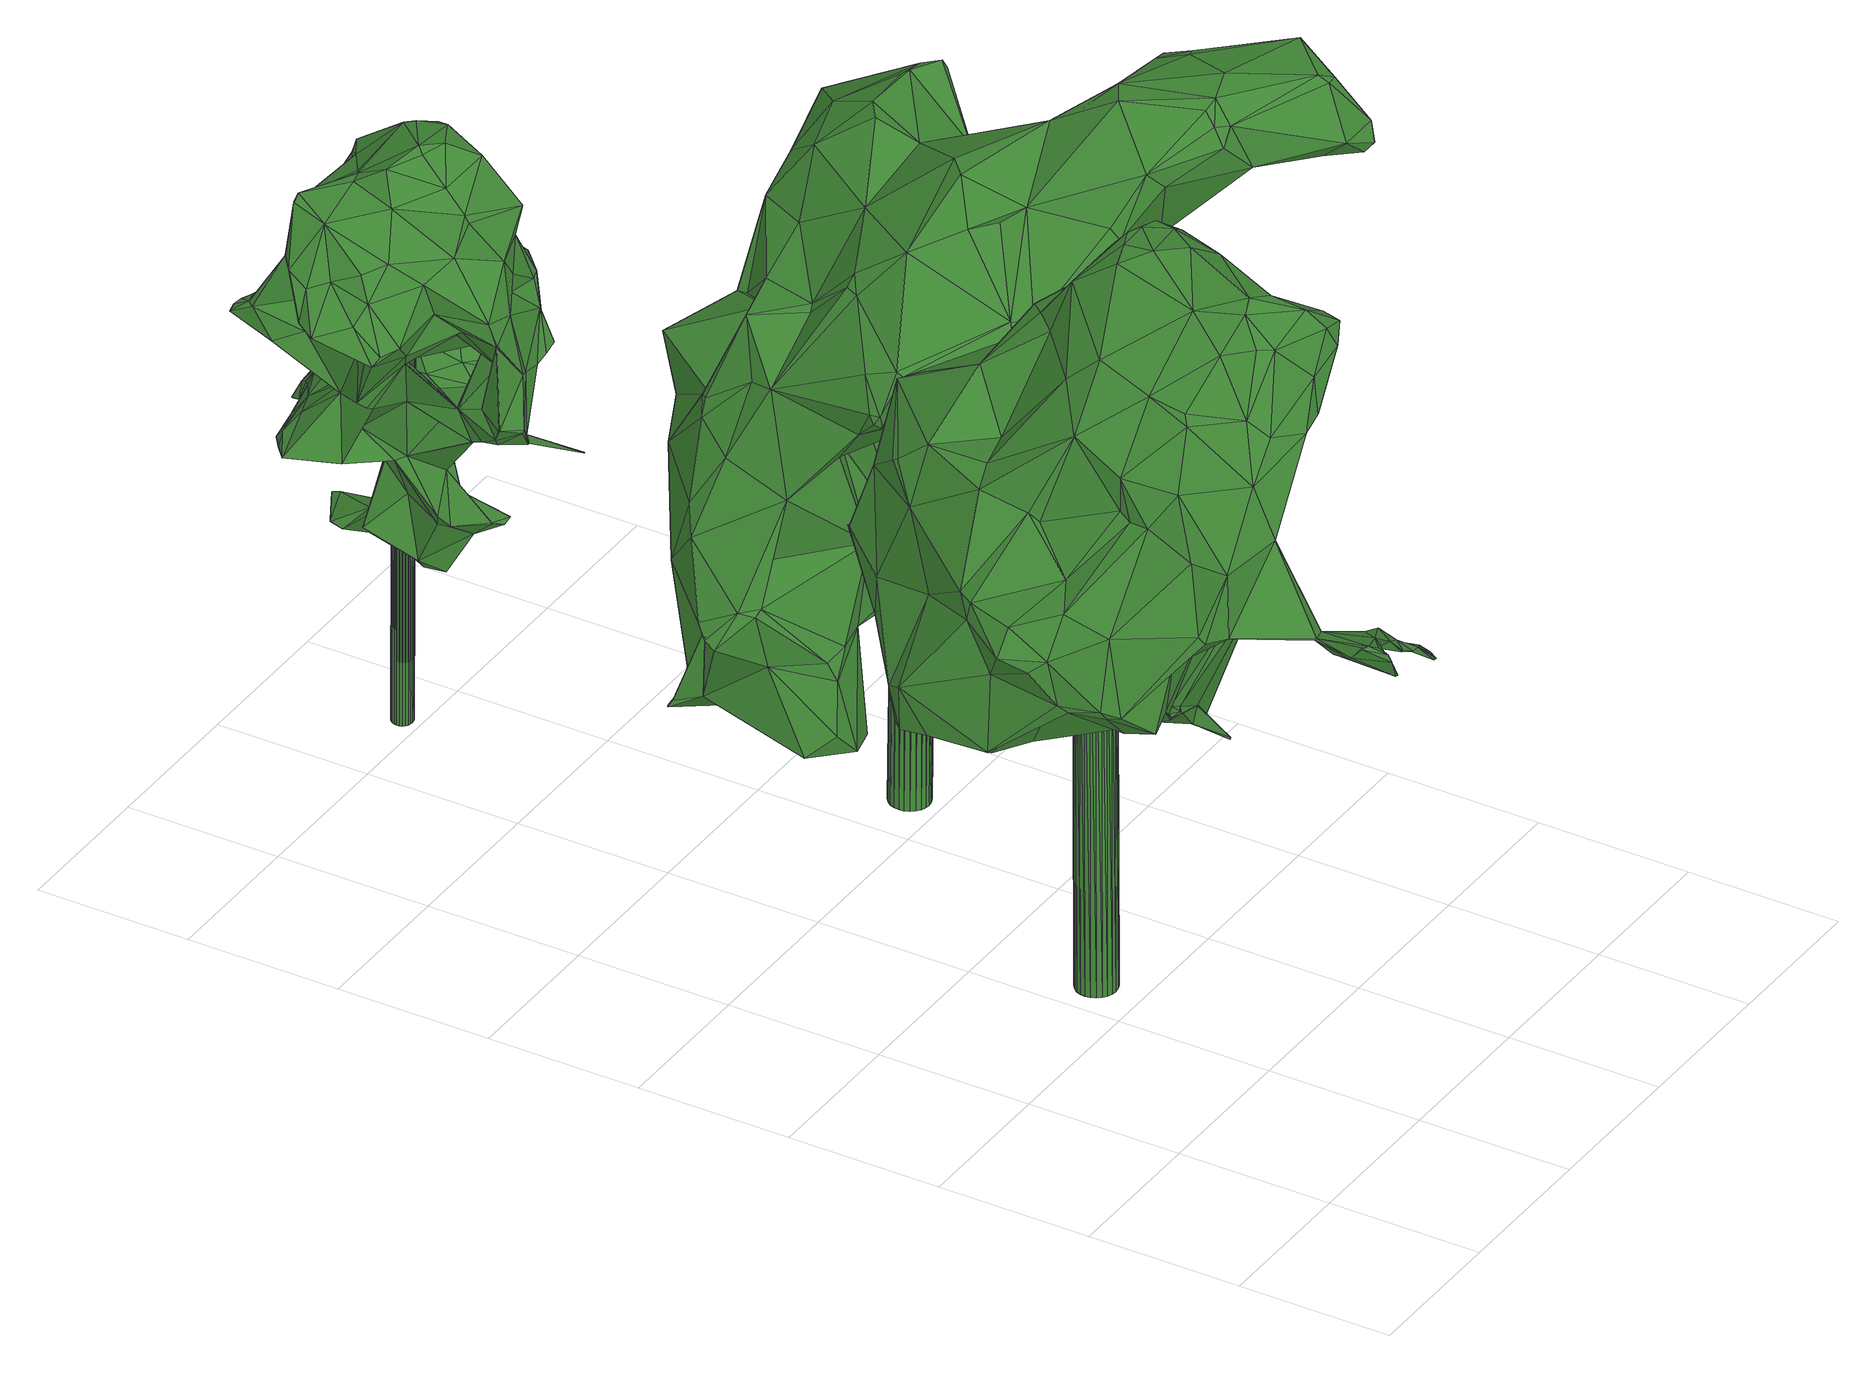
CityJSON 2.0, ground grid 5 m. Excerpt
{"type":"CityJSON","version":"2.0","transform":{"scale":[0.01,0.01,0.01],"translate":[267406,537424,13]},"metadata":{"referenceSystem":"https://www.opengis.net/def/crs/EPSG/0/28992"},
"CityObjects":{
"tree1":{"type":"SolitaryVegetationObject","attributes":{"gtid":560,"crown_width_m":15.05,"crown_median_z":27.67,"crown_r50_m":0.603,"crown_porosity":0.874,"trunk_H_m":14.59,"trunk_DBH_m":1.29,"trunk_radius_m":0.644,"trunk_base_height_m":13.08,"original_gtid":"643"},"geometry":[{"type":"Solid","lod":"3","boundaries":[[[[0,1,2]],[[3,4,5]],[[6,7,8]],[[9,6,8]],[[10,11,12]],[[13,14,15]],[[16,10,17]],[[18,19,20]],[[21,22,23]],[[24,12,11]],[[25,26,27]],[[25,27,28]],[[9,8,29]],[[30,31,32]],[[33,34,35]],[[36,37,22]],[[38,39,40]],[[41,42,43]],[[44,45,46]],[[44,46,47]],[[48,24,11]],[[43,49,50]],[[51,52,53]],[[54,55,56]],[[55,54,57]],[[58,59,60]],[[61,62,63]],[[64,65,66]],[[67,36,21]],[[27,68,69]],[[27,26,68]],[[49,43,42]],[[70,42,41]],[[71,72,73]],[[74,23,75]],[[76,77,31]],[[51,78,52]],[[17,10,12]],[[70,28,42]],[[28,49,42]],[[72,71,40]],[[79,38,80]],[[8,7,81]],[[82,83,84]],[[25,85,86]],[[13,87,88]],[[25,28,89]],[[90,91,92]],[[73,91,90]],[[8,93,29]],[[94,95,96]],[[97,98,99]],[[66,34,100]],[[101,102,84]],[[44,103,92]],[[104,57,105]],[[106,107,108]],[[109,110,111]],[[112,113,114]],[[115,116,117]],[[118,116,115]],[[53,119,51]],[[72,39,120]],[[121,71,56]],[[121,56,122]],[[123,124,125]],[[125,124,126]],[[23,127,21]],[[128,129,130]],[[101,131,18]],[[84,102,82]],[[102,132,82]],[[133,60,59]],[[134,135,136]],[[137,138,132]],[[139,140,141]],[[107,106,142]],[[143,144,136]],[[97,138,145]],[[146,147,107]],[[72,40,39]],[[148,149,18]],[[150,141,151]],[[116,151,152]],[[4,153,154]],[[155,0,113]],[[156,0,155]],[[157,64,135]],[[157,135,158]],[[108,159,160]],[[18,131,161]],[[162,59,58]],[[163,50,164]],[[165,166,167]],[[50,168,164]],[[75,166,169]],[[148,18,20]],[[69,170,171]],[[15,172,13]],[[148,173,149]],[[174,78,175]],[[176,177,178]],[[176,178,179]],[[180,181,139]],[[80,139,181]],[[18,149,101]],[[28,27,182]],[[183,184,185]],[[186,57,54]],[[181,187,80]],[[80,140,139]],[[141,188,139]],[[79,187,189]],[[190,189,187]],[[188,19,161]],[[191,118,115]],[[108,160,106]],[[4,192,193]],[[22,75,23]],[[94,159,194]],[[41,159,108]],[[12,195,17]],[[36,22,21]],[[196,125,197]],[[198,96,15]],[[126,96,198]],[[124,96,126]],[[95,199,15]],[[15,199,172]],[[15,96,95]],[[200,201,202]],[[203,153,109]],[[175,167,23]],[[103,83,92]],[[145,204,97]],[[172,199,94]],[[143,205,206]],[[94,199,95]],[[51,119,207]],[[208,172,94]],[[208,94,209]],[[25,210,85]],[[81,93,8]],[[103,211,84]],[[212,6,9]],[[194,213,209]],[[18,161,19]],[[93,81,214]],[[93,214,215]],[[215,214,192]],[[144,129,128]],[[182,168,216]],[[171,168,182]],[[188,20,19]],[[180,217,211]],[[212,7,6]],[[101,217,131]],[[211,217,84]],[[84,217,101]],[[218,112,219]],[[214,7,212]],[[81,7,214]],[[131,217,161]],[[190,181,180]],[[180,161,217]],[[36,67,220]],[[161,180,188]],[[139,188,180]],[[221,24,48]],[[4,215,192]],[[165,78,51]],[[39,79,189]],[[189,46,39]],[[80,187,79]],[[120,39,45]],[[71,38,40]],[[120,45,222]],[[39,38,79]],[[180,211,47]],[[180,47,190]],[[211,44,47]],[[222,72,120]],[[39,46,45]],[[190,187,181]],[[182,216,28]],[[44,222,45]],[[50,49,216]],[[211,103,44]],[[50,223,43]],[[190,46,189]],[[47,46,190]],[[28,216,49]],[[145,138,137]],[[20,224,148]],[[65,64,157]],[[132,138,225]],[[97,225,138]],[[64,133,226]],[[100,133,64]],[[191,223,227]],[[207,169,228]],[[142,106,229]],[[142,229,123]],[[4,29,109]],[[26,25,230]],[[26,230,100]],[[36,231,221]],[[103,84,83]],[[154,232,147]],[[220,233,234]],[[85,147,86]],[[115,213,191]],[[223,50,163]],[[66,65,235]],[[34,66,235]],[[97,99,90]],[[51,228,165]],[[83,82,225]],[[83,225,92]],[[102,236,132]],[[175,78,165]],[[175,165,167]],[[237,36,221]],[[238,239,98]],[[237,221,48]],[[57,196,55]],[[10,22,37]],[[240,241,204]],[[21,127,166]],[[242,174,207]],[[165,228,166]],[[166,228,169]],[[179,243,148]],[[74,174,175]],[[244,99,134]],[[241,240,202]],[[171,183,168]],[[124,245,96]],[[147,146,154]],[[37,11,10]],[[29,93,109]],[[214,193,192]],[[246,109,111]],[[144,143,129]],[[143,130,129]],[[247,105,248]],[[15,14,198]],[[243,204,145]],[[167,127,23]],[[148,243,173]],[[122,197,249]],[[250,249,197]],[[60,205,143]],[[179,224,176]],[[166,127,167]],[[141,150,188]],[[20,188,150]],[[23,74,175]],[[246,203,109]],[[108,85,210]],[[38,71,80]],[[77,251,31]],[[90,99,73]],[[222,73,72]],[[119,53,252]],[[53,52,252]],[[71,121,87]],[[249,87,121]],[[253,219,32]],[[177,254,255]],[[256,157,257]],[[256,258,157]],[[259,185,184]],[[13,88,14]],[[62,61,234]],[[141,140,260]],[[141,260,208]],[[261,260,140]],[[186,99,244]],[[111,110,262]],[[110,146,262]],[[263,156,219]],[[60,86,147]],[[159,41,194]],[[64,66,100]],[[183,164,168]],[[264,77,253]],[[179,178,265]],[[96,160,159]],[[96,159,94]],[[126,250,125]],[[185,255,164]],[[171,184,183]],[[202,0,156]],[[202,201,0]],[[75,169,74]],[[207,119,252]],[[242,207,252]],[[78,242,252]],[[52,78,252]],[[255,185,259]],[[174,169,207]],[[74,169,174]],[[160,96,266]],[[259,178,177]],[[255,259,177]],[[265,178,259]],[[68,26,33]],[[125,250,197]],[[267,268,61]],[[177,269,270]],[[271,270,269]],[[134,158,135]],[[194,43,213]],[[141,208,117]],[[140,80,272]],[[273,256,274]],[[275,268,195]],[[73,99,186]],[[237,48,276]],[[277,239,241]],[[205,278,111]],[[21,166,67]],[[259,184,200]],[[259,200,265]],[[107,142,262]],[[54,56,71]],[[25,86,60]],[[185,164,183]],[[125,142,123]],[[205,142,125]],[[146,107,262]],[[212,193,214]],[[29,193,9]],[[212,9,193]],[[4,193,29]],[[182,27,69]],[[67,75,233]],[[26,34,33]],[[171,182,69]],[[100,34,26]],[[94,194,209]],[[43,194,41]],[[265,275,179]],[[266,229,106]],[[273,33,256]],[[154,146,5]],[[41,108,210]],[[172,260,261]],[[13,172,261]],[[246,111,278]],[[115,117,209]],[[209,117,208]],[[55,196,197]],[[55,197,122]],[[98,239,277]],[[210,89,41]],[[25,89,210]],[[234,61,231]],[[240,231,61]],[[102,101,236]],[[68,273,170]],[[69,68,170]],[[68,33,273]],[[258,65,157]],[[279,136,135]],[[243,145,173]],[[155,112,218]],[[262,142,111]],[[111,142,205]],[[270,116,118]],[[253,76,280]],[[253,280,263]],[[223,191,213]],[[223,213,43]],[[206,205,125]],[[241,239,238]],[[266,245,229]],[[124,229,245]],[[61,63,267]],[[177,176,269]],[[63,16,267]],[[231,240,281]],[[231,281,243]],[[204,243,240]],[[61,268,240]],[[132,236,137]],[[98,277,158]],[[67,166,75]],[[158,277,157]],[[116,152,117]],[[152,141,117]],[[208,260,172]],[[216,168,50]],[[123,229,124]],[[16,17,267]],[[282,274,1]],[[224,150,269]],[[224,269,176]],[[196,206,125]],[[207,228,51]],[[266,96,245]],[[33,35,283]],[[240,268,202]],[[126,88,250]],[[249,250,88]],[[87,284,71]],[[249,121,122]],[[104,247,57]],[[71,284,80]],[[272,80,284]],[[272,284,13]],[[13,284,87]],[[244,105,186]],[[177,270,254]],[[118,191,254]],[[118,254,270]],[[152,151,141]],[[186,105,57]],[[36,276,37]],[[237,276,36]],[[247,285,130]],[[92,225,90]],[[263,280,76]],[[270,271,116]],[[70,89,28]],[[234,22,62]],[[234,75,22]],[[110,3,5]],[[234,231,220]],[[107,147,286]],[[107,286,108]],[[231,36,220]],[[173,145,137]],[[41,89,70]],[[16,62,10]],[[22,10,62]],[[104,105,247]],[[132,225,82]],[[90,225,97]],[[234,233,75]],[[201,184,171]],[[265,200,275]],[[202,275,200]],[[253,77,76]],[[62,16,63]],[[24,287,12]],[[221,287,24]],[[288,12,287]],[[271,269,150]],[[263,219,253]],[[288,287,221]],[[17,195,267]],[[243,288,231]],[[221,231,288]],[[263,202,156]],[[202,114,241]],[[202,112,114]],[[209,213,115]],[[44,91,222]],[[92,91,44]],[[220,67,233]],[[87,249,88]],[[275,288,243]],[[275,243,179]],[[153,232,154]],[[93,3,110]],[[109,93,110]],[[215,3,93]],[[202,263,112]],[[241,114,257]],[[254,227,163]],[[254,191,227]],[[223,163,227]],[[73,222,91]],[[134,99,98]],[[134,98,158]],[[130,285,128]],[[160,266,106]],[[261,272,13]],[[140,272,261]],[[184,201,200]],[[274,170,273]],[[112,155,113]],[[195,12,288]],[[195,288,275]],[[57,247,130]],[[57,130,289]],[[128,285,248]],[[155,218,156]],[[218,219,156]],[[170,282,171]],[[274,282,170]],[[0,2,113]],[[151,271,150]],[[201,171,282]],[[289,130,143]],[[206,289,143]],[[254,163,255]],[[163,164,255]],[[116,271,151]],[[202,268,275]],[[112,263,290]],[[76,290,263]],[[112,290,76]],[[154,5,4]],[[3,215,4]],[[282,1,201]],[[201,1,0]],[[55,122,56]],[[20,150,224]],[[264,253,32]],[[109,153,4]],[[2,1,274]],[[251,264,291]],[[77,264,251]],[[110,5,146]],[[186,54,73]],[[54,71,73]],[[198,14,126]],[[88,126,14]],[[204,241,238]],[[235,283,35]],[[235,35,34]],[[267,195,268]],[[32,219,30]],[[76,30,112]],[[219,112,30]],[[179,148,224]],[[101,149,236]],[[173,236,149]],[[137,236,173]],[[256,257,292]],[[256,292,274]],[[85,286,147]],[[108,286,85]],[[226,162,64]],[[135,64,162]],[[58,135,162]],[[279,135,58]],[[133,59,226]],[[58,60,143]],[[279,58,143]],[[279,143,136]],[[30,76,31]],[[226,59,162]],[[11,276,48]],[[37,276,11]],[[203,232,153]],[[147,232,60]],[[57,293,196]],[[206,196,293]],[[60,232,278]],[[60,278,205]],[[246,278,203]],[[232,203,278]],[[206,293,289]],[[57,289,293]],[[2,292,113]],[[2,274,292]],[[113,292,114]],[[114,292,257]],[[133,100,230]],[[60,230,25]],[[133,230,60]],[[243,281,240]],[[242,78,174]],[[247,248,285]],[[251,291,294]],[[32,31,294]],[[251,294,31]],[[264,32,294]],[[264,294,291]],[[105,295,248]],[[136,295,134]],[[244,134,295]],[[136,144,295]],[[244,295,105]],[[144,128,295]],[[128,248,295]],[[256,296,258]],[[258,296,65]],[[235,65,296]],[[97,204,238]],[[238,98,97]],[[241,257,277]],[[157,277,257]],[[296,297,235]],[[256,297,296]],[[283,235,297]],[[33,297,256]],[[283,297,33]],[[298,299,300]],[[298,300,301]],[[301,300,302]],[[301,302,303]],[[300,299,304]],[[300,304,302]],[[302,304,305]],[[302,305,303]],[[304,299,306]],[[304,306,305]],[[305,306,307]],[[305,307,303]],[[306,299,308]],[[306,308,307]],[[307,308,309]],[[307,309,303]],[[308,299,310]],[[308,310,309]],[[309,310,311]],[[309,311,303]],[[310,299,312]],[[310,312,311]],[[311,312,313]],[[311,313,303]],[[312,299,314]],[[312,314,313]],[[313,314,315]],[[313,315,303]],[[314,299,316]],[[314,316,315]],[[315,316,317]],[[315,317,303]],[[316,299,318]],[[316,318,317]],[[317,318,319]],[[317,319,303]],[[318,299,320]],[[318,320,319]],[[319,320,321]],[[319,321,303]],[[320,299,322]],[[320,322,321]],[[321,322,323]],[[321,323,303]],[[322,299,324]],[[322,324,323]],[[323,324,325]],[[323,325,303]],[[324,299,326]],[[324,326,325]],[[325,326,327]],[[325,327,303]],[[326,299,328]],[[326,328,327]],[[327,328,329]],[[327,329,303]],[[328,299,330]],[[328,330,329]],[[329,330,331]],[[329,331,303]],[[330,299,332]],[[330,332,331]],[[331,332,333]],[[331,333,303]],[[332,299,334]],[[332,334,333]],[[333,334,335]],[[333,335,303]],[[334,299,336]],[[334,336,335]],[[335,336,337]],[[335,337,303]],[[336,299,338]],[[336,338,337]],[[337,338,339]],[[337,339,303]],[[338,299,340]],[[338,340,339]],[[339,340,341]],[[339,341,303]],[[340,299,342]],[[340,342,341]],[[341,342,343]],[[341,343,303]],[[342,299,344]],[[342,344,343]],[[343,344,345]],[[343,345,303]],[[344,299,346]],[[344,346,345]],[[345,346,347]],[[345,347,303]],[[346,299,298]],[[346,298,347]],[[347,298,301]],[[347,301,303]]]]}]},
"tree2":{"type":"SolitaryVegetationObject","attributes":{"gtid":559,"crown_width_m":14.55,"crown_median_z":28.26,"crown_r50_m":0.611,"crown_porosity":0.853,"trunk_H_m":15.13,"trunk_DBH_m":1.27,"trunk_radius_m":0.637,"trunk_base_height_m":13.13,"original_gtid":"642"},"geometry":[{"type":"Solid","lod":"3","boundaries":[[[[348,349,350]],[[351,352,353]],[[354,355,356]],[[357,358,359]],[[360,361,362]],[[363,364,365]],[[366,367,368]],[[369,370,371]],[[372,365,373]],[[374,375,376]],[[377,378,379]],[[380,381,382]],[[383,384,385]],[[386,387,388]],[[389,390,391]],[[366,392,367]],[[366,368,392]],[[393,394,395]],[[396,397,398]],[[358,399,353]],[[400,401,402]],[[380,403,404]],[[405,406,407]],[[408,362,409]],[[396,356,410]],[[354,356,396]],[[411,412,413]],[[414,412,411]],[[415,416,391]],[[417,403,351]],[[418,364,350]],[[386,419,369]],[[372,369,420]],[[350,364,421]],[[422,423,424]],[[421,425,426]],[[386,388,419]],[[427,428,429]],[[430,431,432]],[[433,434,435]],[[406,405,361]],[[393,436,398]],[[363,372,437]],[[438,439,378]],[[376,375,440]],[[432,441,430]],[[350,349,442]],[[380,382,403]],[[443,444,390]],[[365,372,363]],[[445,442,446]],[[352,358,353]],[[359,358,352]],[[377,386,371]],[[447,397,448]],[[449,439,450]],[[402,379,451]],[[373,452,372]],[[391,390,415]],[[453,357,454]],[[453,454,374]],[[455,456,457]],[[458,459,460]],[[459,395,460]],[[461,440,430]],[[462,415,463]],[[379,464,451]],[[379,378,464]],[[399,378,465]],[[369,371,386]],[[425,363,437]],[[402,386,377]],[[379,402,377]],[[433,466,434]],[[420,437,372]],[[451,400,402]],[[467,468,469]],[[436,470,354]],[[471,472,473]],[[350,442,418]],[[398,436,396]],[[470,436,393]],[[470,393,395]],[[474,421,426]],[[475,384,476]],[[434,477,435]],[[363,421,364]],[[425,421,363]],[[470,478,354]],[[355,354,478]],[[395,459,479]],[[396,436,354]],[[415,448,480]],[[448,397,480]],[[415,480,416]],[[434,466,477]],[[355,477,466]],[[470,481,478]],[[355,478,477]],[[348,472,349]],[[482,475,483]],[[421,348,350]],[[348,456,472]],[[473,472,456]],[[484,485,486]],[[383,485,484]],[[385,487,488]],[[422,401,400]],[[389,391,433]],[[470,395,479]],[[489,405,490]],[[466,410,356]],[[466,356,355]],[[490,408,491]],[[471,492,472]],[[493,472,492]],[[494,413,495]],[[496,413,494]],[[477,389,435]],[[390,389,477]],[[410,497,416]],[[498,359,352]],[[396,480,397]],[[499,487,500]],[[443,478,481]],[[440,501,502]],[[381,503,504]],[[505,469,506]],[[437,426,425]],[[430,375,431]],[[431,454,432]],[[383,360,507]],[[361,409,362]],[[494,508,496]],[[509,508,494]],[[447,398,397]],[[375,374,454]],[[375,454,431]],[[480,410,416]],[[362,408,509]],[[490,491,489]],[[409,489,491]],[[408,409,491]],[[466,497,410]],[[466,433,497]],[[510,432,428]],[[510,428,381]],[[488,502,501]],[[443,481,459]],[[406,511,407]],[[432,510,441]],[[423,400,512]],[[423,422,400]],[[470,479,481]],[[481,479,459]],[[504,503,513]],[[452,514,370]],[[464,515,451]],[[456,426,516]],[[512,451,515]],[[507,517,518]],[[507,519,476]],[[495,520,521]],[[517,494,522]],[[389,433,435]],[[393,398,447]],[[448,523,447]],[[473,524,471]],[[404,525,526]],[[525,404,403]],[[433,391,497]],[[527,528,529]],[[503,380,526]],[[410,480,396]],[[361,360,406]],[[459,458,528]],[[419,388,394]],[[530,531,532]],[[507,384,383]],[[525,531,530]],[[393,457,394]],[[365,364,445]],[[365,445,373]],[[399,358,533]],[[424,534,422]],[[406,360,484]],[[400,451,512]],[[490,508,408]],[[453,358,357]],[[380,503,381]],[[507,476,384]],[[421,535,348]],[[386,402,401]],[[456,455,462]],[[536,462,455]],[[392,537,538]],[[417,537,392]],[[351,539,417]],[[351,353,539]],[[361,405,409]],[[489,409,405]],[[509,408,508]],[[526,380,404]],[[515,464,540]],[[417,539,541]],[[504,461,510]],[[504,510,381]],[[501,521,542]],[[456,543,473]],[[462,543,456]],[[544,507,518]],[[544,518,468]],[[525,403,417]],[[532,505,545]],[[532,545,546]],[[546,522,495]],[[461,504,513]],[[443,390,478]],[[440,521,501]],[[547,367,446]],[[360,362,548]],[[418,445,364]],[[445,418,442]],[[478,390,477]],[[413,520,495]],[[549,514,373]],[[550,514,549]],[[551,552,423]],[[488,501,542]],[[429,428,553]],[[432,553,428]],[[496,490,405]],[[369,419,516]],[[369,516,420]],[[554,399,502]],[[502,499,554]],[[555,348,535]],[[490,496,508]],[[456,348,555]],[[439,449,378]],[[407,511,405]],[[385,556,487]],[[555,474,456]],[[456,474,426]],[[500,487,551]],[[507,548,517]],[[507,360,548]],[[377,557,378]],[[438,378,557]],[[488,485,385]],[[542,485,488]],[[509,517,362]],[[558,552,483]],[[482,483,552]],[[420,516,437]],[[426,437,516]],[[372,452,369]],[[377,371,557]],[[399,465,353]],[[539,353,465]],[[517,548,362]],[[538,367,392]],[[511,406,411]],[[390,444,527]],[[528,527,444]],[[427,382,428]],[[539,465,541]],[[559,502,399]],[[536,415,462]],[[391,416,497]],[[415,523,448]],[[536,523,415]],[[445,446,560]],[[469,547,467]],[[442,349,472]],[[558,483,424]],[[475,471,524]],[[394,388,460]],[[394,460,395]],[[417,531,525]],[[445,560,373]],[[560,549,373]],[[417,541,561]],[[417,561,537]],[[505,531,562]],[[385,485,383]],[[560,446,367]],[[560,367,538]],[[563,564,565]],[[483,475,564]],[[483,564,563]],[[386,401,387]],[[455,447,523]],[[461,513,440]],[[475,492,471]],[[546,525,530]],[[453,533,358]],[[566,544,567]],[[519,566,567]],[[536,455,523]],[[394,516,419]],[[424,529,528]],[[519,507,544]],[[519,544,566]],[[495,522,494]],[[494,517,509]],[[510,430,441]],[[510,461,430]],[[381,428,382]],[[462,568,565]],[[459,528,444]],[[459,444,443]],[[499,502,488]],[[499,500,554]],[[383,484,360]],[[467,567,544]],[[500,551,423]],[[405,413,496]],[[511,413,405]],[[411,413,511]],[[500,423,540]],[[500,540,554]],[[446,442,567]],[[469,505,562]],[[546,569,525]],[[526,525,569]],[[569,521,440]],[[495,569,546]],[[387,460,388]],[[460,387,570]],[[571,518,517]],[[498,352,351]],[[385,384,556]],[[565,564,462]],[[439,550,561]],[[473,543,524]],[[512,540,423]],[[440,375,430]],[[517,522,571]],[[545,571,522]],[[475,524,564]],[[534,528,458]],[[424,528,534]],[[534,458,460]],[[468,506,469]],[[503,572,569]],[[526,569,572]],[[526,572,503]],[[553,359,498]],[[357,359,553]],[[399,540,378]],[[464,378,540]],[[474,555,535]],[[440,502,376]],[[449,450,541]],[[446,567,467]],[[569,495,521]],[[571,468,518]],[[551,556,552]],[[482,552,556]],[[551,487,556]],[[474,535,421]],[[378,449,465]],[[546,530,532]],[[537,561,550]],[[475,573,384]],[[556,384,573]],[[541,465,449]],[[446,467,547]],[[565,527,563]],[[462,463,568]],[[569,513,503]],[[569,440,513]],[[553,454,357]],[[553,432,454]],[[554,540,399]],[[515,540,512]],[[542,486,485]],[[462,564,543]],[[524,543,564]],[[547,562,368]],[[469,562,547]],[[392,368,562]],[[429,574,427]],[[547,368,367]],[[575,427,574]],[[394,457,516]],[[447,457,393]],[[455,457,447]],[[565,568,527]],[[463,527,568]],[[563,529,483]],[[424,483,529]],[[527,529,563]],[[516,457,456]],[[553,498,574]],[[498,575,574]],[[467,544,468]],[[463,415,390]],[[463,390,527]],[[392,531,417]],[[562,531,392]],[[532,531,505]],[[371,370,557]],[[382,427,575]],[[382,575,403]],[[488,576,499]],[[487,499,576]],[[487,576,488]],[[573,482,556]],[[573,475,482]],[[546,545,522]],[[423,552,558]],[[452,370,369]],[[567,493,519]],[[442,493,567]],[[442,472,493]],[[424,423,558]],[[550,439,514]],[[502,533,376]],[[374,376,533]],[[373,514,452]],[[557,370,438]],[[559,399,533]],[[559,533,502]],[[374,533,453]],[[550,560,538]],[[550,549,560]],[[534,460,401]],[[460,570,401]],[[387,401,570]],[[534,401,422]],[[571,545,506]],[[468,571,506]],[[505,506,545]],[[486,542,414]],[[542,521,414]],[[498,351,575]],[[403,575,351]],[[537,550,538]],[[561,541,450]],[[439,561,450]],[[438,370,439]],[[514,439,370]],[[553,574,429]],[[484,414,406]],[[486,414,484]],[[406,414,411]],[[520,413,412]],[[521,520,412]],[[414,521,412]],[[476,492,475]],[[493,492,519]],[[519,492,476]],[[577,578,579]],[[577,579,580]],[[580,579,581]],[[580,581,582]],[[579,578,583]],[[579,583,581]],[[581,583,584]],[[581,584,582]],[[583,578,585]],[[583,585,584]],[[584,585,586]],[[584,586,582]],[[585,578,587]],[[585,587,586]],[[586,587,588]],[[586,588,582]],[[587,578,589]],[[587,589,588]],[[588,589,590]],[[588,590,582]],[[589,578,591]],[[589,591,590]],[[590,591,592]],[[590,592,582]],[[591,578,593]],[[591,593,592]],[[592,593,594]],[[592,594,582]],[[593,578,595]],[[593,595,594]],[[594,595,596]],[[594,596,582]],[[595,578,597]],[[595,597,596]],[[596,597,598]],[[596,598,582]],[[597,578,599]],[[597,599,598]],[[598,599,600]],[[598,600,582]],[[599,578,601]],[[599,601,600]],[[600,601,602]],[[600,602,582]],[[601,578,603]],[[601,603,602]],[[602,603,604]],[[602,604,582]],[[603,578,605]],[[603,605,604]],[[604,605,606]],[[604,606,582]],[[605,578,607]],[[605,607,606]],[[606,607,608]],[[606,608,582]],[[607,578,609]],[[607,609,608]],[[608,609,610]],[[608,610,582]],[[609,578,611]],[[609,611,610]],[[610,611,612]],[[610,612,582]],[[611,578,613]],[[611,613,612]],[[612,613,614]],[[612,614,582]],[[613,578,615]],[[613,615,614]],[[614,615,616]],[[614,616,582]],[[615,578,617]],[[615,617,616]],[[616,617,618]],[[616,618,582]],[[617,578,619]],[[617,619,618]],[[618,619,620]],[[618,620,582]],[[619,578,621]],[[619,621,620]],[[620,621,622]],[[620,622,582]],[[621,578,623]],[[621,623,622]],[[622,623,624]],[[622,624,582]],[[623,578,625]],[[623,625,624]],[[624,625,626]],[[624,626,582]],[[625,578,577]],[[625,577,626]],[[626,577,580]],[[626,580,582]]]]}]},
"tree3":{"type":"SolitaryVegetationObject","attributes":{"gtid":564,"crown_width_m":8.89,"crown_median_z":26.29,"crown_r50_m":0.419,"crown_porosity":0.898,"trunk_H_m":13.09,"trunk_DBH_m":0.67,"trunk_radius_m":0.335,"trunk_base_height_m":13.2,"original_gtid":"647"},"geometry":[{"type":"Solid","lod":"3","boundaries":[[[[627,628,629]],[[630,631,632]],[[633,634,635]],[[636,637,638]],[[639,640,641]],[[642,643,644]],[[629,645,627]],[[646,647,648]],[[649,650,651]],[[652,653,654]],[[655,656,657]],[[658,659,660]],[[661,662,663]],[[664,663,662]],[[642,644,665]],[[666,667,668]],[[666,668,669]],[[670,671,672]],[[645,673,674]],[[645,674,675]],[[650,671,676]],[[653,677,678]],[[679,680,681]],[[679,682,680]],[[683,684,685]],[[635,644,643]],[[686,687,688]],[[688,689,690]],[[691,692,693]],[[673,694,695]],[[696,697,698]],[[699,700,701]],[[700,631,630]],[[639,653,652]],[[702,703,704]],[[702,704,673]],[[690,686,688]],[[657,656,705]],[[706,665,644]],[[706,644,634]],[[707,708,709]],[[710,711,703]],[[704,703,711]],[[652,640,639]],[[674,712,713]],[[714,715,716]],[[717,718,719]],[[720,663,721]],[[661,663,720]],[[668,722,723]],[[702,724,675]],[[683,725,726]],[[727,706,641]],[[728,729,730]],[[731,732,649]],[[646,676,647]],[[676,671,647]],[[733,659,734]],[[735,736,737]],[[713,712,738]],[[738,712,657]],[[723,722,739]],[[740,741,668]],[[742,743,685]],[[744,745,731]],[[732,731,745]],[[685,684,742]],[[699,631,700]],[[746,747,725]],[[746,725,683]],[[748,712,749]],[[750,670,672]],[[751,752,753]],[[637,636,754]],[[752,755,756]],[[757,659,733]],[[758,759,760]],[[761,760,759]],[[762,763,677]],[[693,764,686]],[[713,765,702]],[[685,746,683]],[[632,631,699]],[[766,767,768]],[[634,769,770]],[[771,772,679]],[[662,773,774]],[[645,720,721]],[[775,776,777]],[[775,777,768]],[[778,779,752]],[[747,746,685]],[[656,780,705]],[[705,781,782]],[[783,677,766]],[[694,784,785]],[[747,685,743]],[[770,769,768]],[[786,787,788]],[[726,725,789]],[[667,790,722]],[[789,791,684]],[[779,792,752]],[[793,794,795]],[[704,796,694]],[[704,784,796]],[[698,797,798]],[[799,680,800]],[[801,655,712]],[[661,802,662]],[[648,647,670]],[[803,804,692]],[[767,766,677]],[[757,660,659]],[[688,805,689]],[[649,651,806]],[[758,760,807]],[[637,748,638]],[[808,759,809]],[[714,810,811]],[[669,812,698]],[[813,698,812]],[[699,765,632]],[[781,718,654]],[[781,654,782]],[[704,711,784]],[[814,784,711]],[[718,727,815]],[[770,767,816]],[[770,816,639]],[[705,780,817]],[[705,817,781]],[[818,812,669]],[[818,813,812]],[[658,814,819]],[[652,815,640]],[[640,815,641]],[[635,634,644]],[[634,641,706]],[[665,706,727]],[[718,815,652]],[[654,718,652]],[[641,815,727]],[[727,642,665]],[[718,642,727]],[[629,802,820]],[[821,756,755]],[[811,715,714]],[[717,642,718]],[[692,732,693]],[[692,804,732]],[[822,823,824]],[[825,632,738]],[[825,738,657]],[[826,768,827]],[[827,776,828]],[[672,671,829]],[[650,829,671]],[[720,629,820]],[[714,716,810]],[[751,830,831]],[[832,768,826]],[[805,831,710]],[[698,833,696]],[[722,668,667]],[[752,834,743]],[[739,790,835]],[[836,725,834]],[[709,833,698]],[[829,804,672]],[[803,672,804]],[[766,768,832]],[[766,832,783]],[[837,838,839]],[[650,806,651]],[[836,791,789]],[[693,732,764]],[[688,831,805]],[[750,808,648]],[[655,801,656]],[[793,734,840]],[[648,670,750]],[[841,786,788]],[[842,843,844]],[[649,806,731]],[[750,759,808]],[[805,845,689]],[[846,847,848]],[[721,847,846]],[[733,785,784]],[[733,784,757]],[[849,728,708]],[[779,850,851]],[[673,695,638]],[[852,811,850]],[[852,850,853]],[[854,855,800]],[[800,856,854]],[[768,777,827]],[[776,827,777]],[[719,817,857]],[[666,776,633]],[[828,776,666]],[[629,628,662]],[[629,662,802]],[[811,851,850]],[[674,713,675]],[[630,825,678]],[[761,739,760]],[[779,851,792]],[[698,828,669]],[[697,828,698]],[[697,827,828]],[[805,858,845]],[[684,791,742]],[[859,642,717]],[[687,686,764]],[[687,764,732]],[[649,732,804]],[[804,829,649]],[[645,860,861]],[[787,841,788]],[[734,659,840]],[[636,638,862]],[[863,636,862]],[[734,864,733]],[[645,865,673]],[[860,673,865]],[[725,836,789]],[[743,755,752]],[[691,849,800]],[[799,800,849]],[[864,866,733]],[[867,868,869]],[[846,870,863]],[[664,662,656]],[[808,809,852]],[[655,657,712]],[[734,871,864]],[[864,871,795]],[[853,808,852]],[[695,694,785]],[[681,860,872]],[[754,664,801]],[[847,870,873]],[[650,649,829]],[[789,684,726]],[[683,726,684]],[[681,822,860]],[[669,828,666]],[[780,773,817]],[[751,831,874]],[[841,875,730]],[[807,876,758]],[[807,877,876]],[[660,814,658]],[[747,834,725]],[[878,715,811]],[[852,878,811]],[[799,822,680]],[[681,680,822]],[[716,715,878]],[[879,822,824]],[[880,867,881]],[[867,882,881]],[[795,871,793]],[[871,734,793]],[[677,783,883]],[[883,762,677]],[[742,755,743]],[[629,720,645]],[[750,761,759]],[[854,750,672]],[[779,744,850]],[[884,885,886]],[[671,670,647]],[[740,668,723]],[[678,763,630]],[[723,739,740]],[[681,877,807]],[[654,653,887]],[[635,667,633]],[[667,666,633]],[[751,778,752]],[[874,778,751]],[[754,636,870]],[[846,848,888]],[[862,695,863]],[[800,680,856]],[[659,658,794]],[[889,702,765]],[[873,890,848]],[[890,873,888]],[[642,859,643]],[[819,830,891]],[[679,681,807]],[[798,709,698]],[[677,763,678]],[[641,770,639]],[[710,814,711]],[[669,668,818]],[[638,695,862]],[[892,772,893]],[[893,772,879]],[[635,643,667]],[[633,775,634]],[[866,809,886]],[[890,888,848]],[[818,668,741]],[[878,894,716]],[[795,894,878]],[[729,832,786]],[[729,786,730]],[[730,786,841]],[[856,682,854]],[[834,851,836]],[[630,632,825]],[[783,832,839]],[[691,800,855]],[[744,806,646]],[[895,886,877]],[[889,858,896]],[[710,858,805]],[[897,898,899]],[[686,690,693]],[[707,709,798]],[[703,896,858]],[[703,858,710]],[[634,775,769]],[[847,754,870]],[[728,858,837]],[[792,851,834]],[[761,900,739]],[[901,739,900]],[[740,901,741]],[[676,646,806]],[[676,806,650]],[[855,854,672]],[[675,713,702]],[[835,869,868]],[[837,902,729]],[[767,770,768]],[[760,739,835]],[[792,834,752]],[[821,755,903]],[[755,742,903]],[[821,903,904]],[[735,821,904]],[[886,842,844]],[[636,863,870]],[[682,761,854]],[[761,750,854]],[[754,801,637]],[[677,816,767]],[[695,846,863]],[[627,867,628]],[[880,628,867]],[[721,846,785]],[[695,785,846]],[[785,733,885]],[[721,785,885]],[[721,865,645]],[[885,865,721]],[[729,902,832]],[[872,865,895]],[[895,681,872]],[[784,814,757]],[[757,814,660]],[[905,839,838]],[[653,816,677]],[[736,794,737]],[[830,819,814]],[[819,737,658]],[[639,816,653]],[[857,817,628]],[[753,756,891]],[[820,661,720]],[[661,820,802]],[[801,664,656]],[[826,827,906]],[[690,691,693]],[[845,691,689]],[[813,797,698]],[[813,897,797]],[[855,672,803]],[[690,689,691]],[[691,803,692]],[[691,855,803]],[[679,899,682]],[[694,796,784]],[[885,733,866]],[[885,866,886]],[[877,844,876]],[[843,876,844]],[[819,891,737]],[[681,895,877]],[[728,709,708]],[[878,907,864]],[[852,907,878]],[[753,830,751]],[[891,830,753]],[[783,839,905]],[[741,901,818]],[[846,888,873]],[[731,806,744]],[[883,701,762]],[[905,701,883]],[[905,883,783]],[[837,729,728]],[[735,756,821]],[[663,664,847]],[[721,663,847]],[[889,838,858]],[[837,858,838]],[[889,896,702]],[[724,673,860]],[[703,702,896]],[[838,889,908]],[[838,908,905]],[[823,909,892]],[[893,823,892]],[[786,832,826]],[[658,737,794]],[[894,794,736]],[[909,679,892]],[[634,770,641]],[[825,657,887]],[[822,861,860]],[[866,864,907]],[[782,887,705]],[[657,705,887]],[[678,887,653]],[[782,654,887]],[[825,887,678]],[[739,722,790]],[[906,787,786]],[[694,673,704]],[[762,630,763]],[[762,700,630]],[[762,701,700]],[[743,834,747]],[[791,903,742]],[[836,903,791]],[[728,730,875]],[[831,830,814]],[[831,814,710]],[[886,844,877]],[[869,910,859]],[[859,882,869]],[[682,856,680]],[[628,773,662]],[[885,895,865]],[[719,781,817]],[[857,859,717]],[[675,860,645]],[[781,719,718]],[[728,849,858]],[[845,858,849]],[[839,902,837]],[[839,832,902]],[[799,849,707]],[[798,799,707]],[[826,906,786]],[[833,911,696]],[[836,851,811]],[[787,696,911]],[[787,911,841]],[[728,911,709]],[[833,709,911]],[[633,776,775]],[[891,756,737]],[[798,797,799]],[[701,905,908]],[[758,876,843]],[[696,787,912]],[[696,912,697]],[[701,908,699]],[[889,699,908]],[[737,756,735]],[[759,758,809]],[[843,809,758]],[[740,739,901]],[[840,794,793]],[[811,903,836]],[[724,860,675]],[[799,797,822]],[[879,861,822]],[[775,768,769]],[[884,886,895]],[[884,895,885]],[[860,865,872]],[[627,771,867]],[[679,867,771]],[[861,771,627]],[[861,627,645]],[[749,712,674]],[[754,847,664]],[[749,673,638]],[[773,780,774]],[[818,901,813]],[[847,873,848]],[[900,761,898]],[[679,772,892]],[[913,864,795]],[[659,794,840]],[[911,728,875]],[[810,716,904]],[[760,868,807]],[[874,745,778]],[[732,745,874]],[[778,745,779]],[[744,779,745]],[[889,765,699]],[[773,628,817]],[[857,881,882]],[[859,857,882]],[[628,881,857]],[[880,881,628]],[[735,894,736]],[[904,894,735]],[[716,894,904]],[[753,752,756]],[[795,794,894]],[[842,809,843]],[[873,870,846]],[[835,868,760]],[[807,868,679]],[[867,679,868]],[[656,774,780]],[[667,643,790]],[[748,637,712]],[[801,712,637]],[[673,749,674]],[[749,638,748]],[[765,738,632]],[[765,713,738]],[[879,824,823]],[[822,899,679]],[[866,907,809]],[[809,907,852]],[[809,842,886]],[[911,875,841]],[[656,662,774]],[[893,879,823]],[[823,822,909]],[[822,679,909]],[[867,869,882]],[[688,687,831]],[[874,831,687]],[[874,687,732]],[[702,673,724]],[[744,853,850]],[[646,914,744]],[[648,914,646]],[[853,744,914]],[[808,853,914]],[[808,914,648]],[[897,900,898]],[[879,772,861]],[[771,861,772]],[[869,835,910]],[[643,859,910]],[[643,910,790]],[[835,790,910]],[[691,845,849]],[[813,901,900]],[[813,900,897]],[[897,899,797]],[[797,899,822]],[[682,899,761]],[[898,761,899]],[[913,915,864]],[[913,795,915]],[[878,915,795]],[[864,915,878]],[[849,708,707]],[[717,719,857]],[[904,916,810]],[[810,916,811]],[[811,916,903]],[[903,916,904]],[[787,906,912]],[[827,912,906]],[[697,912,827]],[[917,918,919]],[[917,919,920]],[[920,919,921]],[[920,921,922]],[[919,918,923]],[[919,923,921]],[[921,923,924]],[[921,924,922]],[[923,918,925]],[[923,925,924]],[[924,925,926]],[[924,926,922]],[[925,918,927]],[[925,927,926]],[[926,927,928]],[[926,928,922]],[[927,918,929]],[[927,929,928]],[[928,929,930]],[[928,930,922]],[[929,918,931]],[[929,931,930]],[[930,931,932]],[[930,932,922]],[[931,918,933]],[[931,933,932]],[[932,933,934]],[[932,934,922]],[[933,918,935]],[[933,935,934]],[[934,935,936]],[[934,936,922]],[[935,918,937]],[[935,937,936]],[[936,937,938]],[[936,938,922]],[[937,918,939]],[[937,939,938]],[[938,939,940]],[[938,940,922]],[[939,918,941]],[[939,941,940]],[[940,941,942]],[[940,942,922]],[[941,918,943]],[[941,943,942]],[[942,943,944]],[[942,944,922]],[[943,918,945]],[[943,945,944]],[[944,945,946]],[[944,946,922]],[[945,918,947]],[[945,947,946]],[[946,947,948]],[[946,948,922]],[[947,918,949]],[[947,949,948]],[[948,949,950]],[[948,950,922]],[[949,918,951]],[[949,951,950]],[[950,951,952]],[[950,952,922]],[[951,918,953]],[[951,953,952]],[[952,953,954]],[[952,954,922]],[[953,918,955]],[[953,955,954]],[[954,955,956]],[[954,956,922]],[[955,918,957]],[[955,957,956]],[[956,957,958]],[[956,958,922]],[[957,918,959]],[[957,959,958]],[[958,959,960]],[[958,960,922]],[[959,918,961]],[[959,961,960]],[[960,961,962]],[[960,962,922]],[[961,918,963]],[[961,963,962]],[[962,963,964]],[[962,964,922]],[[963,918,965]],[[963,965,964]],[[964,965,966]],[[964,966,922]],[[965,918,917]],[[965,917,966]],[[966,917,920]],[[966,920,922]]]]}]}
},
"vertices":[
[482,821,1130],[477,808,1125],[545,820,1104],[1037,1807,941],[1008,1734,922],[992,1797,976],[1314,1808,706],[1279,1836,729],[1270,1851,750],[1315,1802,707],[521,89,1486],[493,86,1550],[464,203,1542],[653,1553,1984],[743,1800,1822],[673,1840,1827],[559,306,1462],[475,220,1527],[583,622,2144],[519,788,2148],[500,771,2121],[794,271,1390],[724,275,1406],[879,284,1300],[459,164,1587],[551,1410,1040],[599,1135,950],[460,1164,995],[279,1280,1024],[1236,1757,883],[713,1104,1460],[700,1153,1459],[415,1082,1219],[722,885,940],[822,1072,866],[815,854,876],[625,220,1515],[523,84,1489],[959,1295,2308],[1010,1181,2400],[971,1290,2307],[144,1552,1173],[115,1497,1058],[84,1482,1224],[1003,963,2363],[1042,1112,2372],[1002,1115,2400],[934,1018,2406],[491,97,1574],[102,1398,1078],[97,1196,1090],[1095,298,1152],[1148,336,1106],[1154,338,1110],[961,1432,1944],[1074,1486,1828],[988,1477,1935],[779,1385,1826],[843,1315,1188],[870,1326,1113],[753,1442,1179],[558,342,1498],[635,301,1444],[579,314,1460],[860,1192,1071],[828,904,906],[828,1072,869],[778,301,1434],[559,1127,969],[448,1147,995],[138,1526,1065],[957,1400,2153],[993,1259,2304],[1034,1151,2130],[913,315,1286],[828,320,1358],[621,1142,1536],[508,1357,1481],[1090,302,1148],[906,1211,2408],[767,1314,2284],[1229,1853,754],[1039,586,2242],[1036,641,2259],[912,622,2338],[589,1603,1238],[629,1531,1195],[858,1492,2096],[822,1640,1853],[409,1352,1175],[999,938,1968],[1036,1078,2213],[1038,801,2244],[1188,1841,894],[368,1615,1635],[434,1712,1726],[516,1824,1625],[926,775,1884],[893,892,1608],[982,1061,1826],[798,1153,929],[748,628,2290],[942,571,2275],[889,725,2366],[738,1180,1982],[894,1054,1826],[626,1977,1307],[643,1927,1273],[427,1767,1189],[1074,1745,1004],[982,1810,1040],[937,1841,1147],[611,765,1494],[554,858,1106],[782,753,1387],[129,1269,1559],[254,1028,1650],[345,1208,1766],[78,1115,1556],[1130,340,1141],[1033,1160,2360],[1000,1547,1933],[1067,1544,1868],[855,1823,1621],[831,1835,1644],[920,1768,1628],[811,1826,1706],[883,282,1305],[678,1158,1499],[706,1155,1462],[605,1286,1607],[713,666,2298],[969,551,2208],[866,1326,1109],[928,927,1537],[808,1071,1382],[792,1102,1411],[824,529,2064],[846,552,2063],[568,1103,2199],[546,1201,2113],[414,1095,2027],[777,1828,1319],[808,1441,1389],[745,1124,1443],[722,578,1953],[914,1862,1126],[843,1757,1173],[501,551,1989],[616,564,2087],[386,926,1956],[385,925,1846],[353,1174,1743],[953,1758,1030],[949,1763,1028],[538,895,1107],[391,809,1221],[827,744,1353],[937,893,1527],[403,1746,1331],[498,1894,1403],[666,761,2273],[879,1293,1141],[91,959,1333],[98,926,1316],[988,295,1252],[908,317,1314],[950,288,1263],[230,1051,1249],[905,322,1310],[494,885,1100],[373,875,1131],[430,1591,1822],[736,515,2051],[1029,318,1214],[948,293,1260],[310,643,1802],[158,826,1568],[252,586,1604],[306,522,1805],[737,893,2342],[780,1171,2384],[322,1178,1007],[234,822,1205],[242,721,1231],[126,815,1316],[934,1173,2046],[853,1191,2403],[528,914,2160],[940,1186,2415],[849,1093,2416],[29,1124,1473],[1128,1833,798],[1173,1789,799],[291,1506,1416],[498,343,1536],[997,1554,1763],[1001,1558,1766],[736,1833,1797],[428,1692,1739],[335,720,1413],[397,780,1199],[489,711,1456],[939,1760,1086],[660,721,1687],[845,1762,1273],[785,1561,1496],[1065,336,1201],[334,1364,1800],[165,1326,1560],[436,1657,1259],[825,758,2383],[1310,1805,704],[122,1279,1502],[1190,1843,764],[1085,1846,836],[130,1201,1068],[773,741,2360],[481,1000,1137],[374,1040,1262],[707,303,1462],[480,155,1589],[1047,1116,2332],[109,1192,1352],[410,747,1945],[924,785,1974],[886,1289,1120],[58,1038,1436],[1033,315,1219],[738,1843,1337],[650,1265,1031],[552,356,1532],[885,1757,1151],[776,307,1432],[704,306,1457],[828,823,853],[842,552,2172],[513,141,1571],[707,778,1597],[765,783,1502],[634,673,1541],[684,699,1498],[1062,336,1195],[520,490,1816],[978,1063,1824],[617,1717,1572],[946,1775,1149],[599,1109,1794],[722,951,1679],[960,1594,1937],[892,1745,1670],[666,1363,1366],[1126,343,1136],[271,1225,1451],[84,988,1476],[110,827,1344],[726,872,1005],[820,742,1352],[728,877,1009],[135,772,1328],[417,1387,1836],[551,1421,1836],[919,1865,1129],[328,928,1537],[427,1348,1256],[256,565,1584],[665,1843,1334],[546,311,1471],[516,369,1536],[356,816,1837],[149,972,1609],[370,882,1829],[734,1366,2114],[625,861,1038],[544,818,1098],[309,518,1589],[527,104,1518],[790,764,1456],[904,1761,1196],[797,1311,1235],[452,1183,1675],[457,598,1713],[473,809,1120],[823,820,851],[804,1440,2114],[621,1201,1570],[665,1843,1281],[464,167,1590],[501,341,1542],[609,1444,1524],[476,855,1636],[607,1300,1088],[592,849,1086],[772,1584,1786],[544,1062,1144],[837,942,1565],[819,850,882],[824,820,857],[692,1150,9],[628,1150,8],[690,1167,9],[673,1142,1468],[671,1158,1468],[609,1141,1467],[684,1182,9],[664,1174,1468],[673,1196,9],[654,1187,1468],[660,1206,9],[641,1197,1467],[644,1212,9],[625,1204,1467],[628,1214,8],[608,1206,1467],[611,1212,8],[592,1203,1467],[596,1206,8],[576,1197,1466],[582,1195,8],[563,1186,1466],[572,1182,7],[553,1173,1466],[566,1166,7],[546,1157,1466],[564,1150,7],[544,1141,1466],[566,1133,7],[547,1124,1466],[572,1117,7],[553,1109,1466],[583,1104,7],[563,1095,1466],[596,1094,7],[577,1085,1466],[612,1088,7],[592,1079,1466],[628,1086,8],[609,1077,1466],[645,1088,8],[626,1079,1466],[661,1094,8],[641,1086,1467],[674,1105,8],[655,1096,1467],[684,1118,8],[665,1109,1467],[690,1134,9],[671,1125,1467],
[1765,2326,1975],[1747,2447,1897],[1739,2483,1906],[651,2579,968],[430,2357,953],[542,2447,1151],[1856,1145,2431],[1861,1112,2411],[1902,1119,2407],[389,2279,906],[450,2238,1014],[398,2316,922],[1473,2051,994],[1606,2001,722],[1589,2086,768],[1419,2499,2131],[1589,2638,2031],[1286,2559,2017],[1209,2517,1322],[1176,2632,1531],[1258,2533,1275],[1078,2188,2065],[930,2276,1789],[883,2106,1977],[1234,2452,2103],[1193,2589,1906],[646,2055,793],[661,2030,731],[717,2039,817],[841,2075,1934],[703,2279,1623],[689,1956,1792],[865,2503,725],[795,2439,450],[740,2508,590],[1417,2005,1135],[1409,1971,1474],[1275,1957,1269],[907,1948,2089],[1026,1816,2144],[1082,1873,2282],[1826,1114,2180],[1604,1213,2234],[1905,1161,2178],[968,2751,1298],[1512,1606,2440],[1422,1780,2305],[1437,1561,2438],[1975,1277,2446],[1804,1531,2414],[1744,1506,2442],[626,2180,1320],[706,1839,1813],[949,1627,1936],[704,1859,1824],[671,2587,959],[900,2495,787],[1352,1896,670],[1314,1857,728],[1320,1868,703],[1578,2059,557],[1610,2014,669],[1988,1265,2411],[1255,1915,736],[1152,1981,825],[1254,1931,726],[1154,1977,830],[1800,1473,2258],[1940,1281,2276],[867,2718,1202],[1596,2633,2009],[1138,1928,2286],[1300,2288,2212],[1636,2339,2192],[924,1608,1899],[950,1774,1587],[1074,1575,1868],[1536,2342,2210],[1557,2326,2217],[513,2508,571],[685,2425,504],[508,2503,570],[704,1991,481],[627,2011,568],[561,2080,507],[1955,1102,2180],[1929,1002,2207],[1904,1021,2182],[1677,1350,2469],[1368,2337,2212],[919,2275,1766],[841,2443,1745],[828,2064,813],[688,2035,476],[1409,2475,1778],[1507,1251,2341],[1370,1364,2246],[1352,2603,1794],[1297,2600,1545],[1708,1600,2416],[1803,1629,2372],[740,2364,1599],[737,2515,1495],[651,1883,1690],[1109,2426,1915],[478,2195,996],[536,2188,799],[1541,1802,2202],[1509,2093,2064],[1491,1807,2229],[1228,1463,2153],[1321,1398,2305],[1160,1699,2183],[865,2054,427],[1588,1708,2027],[1523,1516,2052],[650,1918,1688],[640,2391,1386],[1960,1031,2254],[1375,2544,1251],[1362,2498,1059],[1286,2562,1102],[1569,1316,2456],[1661,2131,1686],[1698,2212,1726],[1679,2140,1716],[1659,2279,2210],[1486,1896,1636],[1558,2170,1462],[1815,1026,2259],[1553,1255,2391],[1525,1323,2436],[1832,1461,2357],[1511,1284,2400],[1237,1923,1661],[1306,1667,1802],[1282,2000,817],[1217,2104,1027],[1152,1989,852],[1130,1900,1418],[984,2007,1078],[1550,2004,540],[1492,2023,442],[1582,2053,558],[1590,2181,1526],[1482,2254,1650],[1315,2061,802],[1173,2055,835],[1340,1953,679],[1963,1223,2257],[525,2381,894],[833,2121,1416],[1040,1886,1485],[1011,2001,898],[848,2038,1099],[847,2224,543],[874,2105,439],[1248,2542,1109],[1329,2496,1070],[1546,2158,1247],[1485,2049,509],[1524,2092,731],[803,2092,447],[1292,1872,717],[674,1888,1638],[856,2178,543],[980,2460,1787],[646,1902,1662],[1305,2142,2173],[1504,2127,955],[1369,2419,1077],[1555,2206,1467],[1161,2018,825],[1103,1988,847],[1240,2130,1009],[1756,1742,2214],[1506,1965,1754],[863,2481,1009],[904,2484,796],[1465,1437,2006],[1236,1433,2118],[1340,1477,2005],[857,2462,1221],[928,2671,1233],[1122,2422,1308],[503,2190,1013],[1007,1584,1913],[1677,2297,2165],[1748,1739,2192],[793,2535,1469],[946,2784,1516],[603,2490,1220],[693,1980,1574],[705,2510,1448],[1109,1989,869],[1498,1988,1798],[1385,2445,1245],[1334,2388,1131],[1074,2166,1075],[1333,2558,1250],[1509,2121,955],[1121,2607,1606],[999,2469,1679],[1084,1853,1492],[1081,1830,1547],[534,2402,626],[769,2088,1419],[1670,2269,2180],[1182,1910,1407],[859,2117,1939],[1021,1795,1617],[639,2252,1083],[1126,2643,1599],[760,2540,1485],[1250,2549,1112],[1496,1459,1875],[1453,1777,1789],[1532,1485,1903],[1404,2233,1395],[1303,2404,1489],[1536,1500,1977],[890,2114,885],[1107,1757,2142],[1362,2417,1074],[721,2352,823],[1337,1973,1585],[515,2492,593],[586,2480,630],[1088,2179,1289],[1242,2101,13],[1178,2100,13],[1239,2117,13],[1236,2080,1526],[1234,2096,1527],[1173,2079,1526],[1233,2133,14],[1228,2111,1527],[1222,2146,14],[1217,2124,1527],[1209,2156,14],[1204,2134,1527],[1194,2162,14],[1188,2140,1527],[1177,2164,14],[1172,2142,1527],[1161,2161,14],[1155,2140,1527],[1145,2155,14],[1140,2133,1527],[1132,2144,13],[1127,2123,1527],[1122,2131,13],[1117,2110,1526],[1116,2116,13],[1111,2094,1526],[1114,2099,13],[1109,2078,1526],[1117,2083,12],[1111,2061,1526],[1123,2067,12],[1118,2046,1525],[1134,2054,12],[1128,2033,1525],[1147,2044,12],[1142,2023,1525],[1162,2038,12],[1157,2017,1525],[1179,2036,12],[1174,2015,1525],[1195,2039,12],[1190,2017,1525],[1211,2045,12],[1205,2024,1525],[1224,2056,12],[1218,2034,1526],[1234,2069,13],[1228,2048,1526],[1240,2084,13],[1234,2063,1526],
[921,3263,1459],[1010,3241,1528],[942,3178,1376],[399,3437,1694],[362,3375,1555],[419,3343,1562],[903,3777,1860],[880,3606,1988],[980,3730,1811],[645,3069,1238],[567,3099,1278],[592,3127,1224],[653,3529,1981],[740,3461,2004],[755,3481,2022],[962,3462,1848],[1000,3680,1792],[968,3555,1912],[819,3295,1374],[1010,3910,970],[1012,3901,1026],[1041,3851,1050],[853,3938,941],[878,3978,923],[878,3973,921],[724,3373,1928],[599,3478,1893],[703,3298,1873],[627,3143,1520],[732,3163,1560],[622,3169,1588],[629,3341,847],[592,3277,879],[583,3316,878],[886,3135,1352],[936,3186,1462],[835,3135,1343],[750,3123,1371],[942,3528,1981],[895,3727,1695],[976,3737,1739],[1017,3887,1553],[929,3888,1530],[1006,3881,1064],[959,3941,1003],[860,3846,1113],[644,3283,1247],[729,3203,1374],[677,3357,1497],[994,3931,980],[475,3628,1861],[491,3425,1782],[963,3550,1471],[898,3591,1256],[893,3581,1256],[972,3619,1284],[907,3862,620],[919,3828,580],[820,3793,584],[568,3835,1012],[626,3765,1040],[520,3808,1014],[478,3768,1103],[555,3836,1019],[632,3777,1131],[783,3868,1055],[636,3836,1047],[652,3243,1145],[636,3201,1168],[687,3912,1418],[730,3893,1467],[784,3873,1468],[341,3390,1527],[346,3455,1639],[267,3548,1614],[531,3393,1431],[457,3454,1298],[608,3433,1245],[767,3204,1712],[896,3574,1995],[634,3730,1457],[541,3742,1433],[688,3872,1426],[452,3556,1078],[584,3573,1124],[626,3147,1517],[646,3272,1516],[1067,3489,561],[991,3490,629],[980,3445,640],[954,3377,1762],[884,3347,1960],[940,3274,1774],[898,3181,1360],[740,3174,1217],[1105,3825,1607],[1102,3854,1566],[634,3489,1373],[900,3828,638],[910,3860,621],[914,3480,2003],[474,3802,1403],[456,3857,1513],[457,3932,1471],[843,3899,964],[754,3842,1016],[727,3371,964],[757,3240,809],[756,3464,584],[724,3372,616],[673,3434,661],[578,3324,1596],[1149,3662,1543],[1060,3860,1545],[1018,3879,1536],[893,3717,543],[765,3741,615],[960,3723,903],[864,3770,1053],[801,3803,604],[776,3788,619],[566,3103,1278],[636,3201,1280],[1004,3747,1200],[678,3545,994],[747,3608,737],[640,3591,765],[650,3067,1248],[799,3671,608],[749,3492,605],[551,3297,927],[1095,3561,1234],[1117,3605,1210],[1083,3608,1345],[1048,3641,1345],[417,3573,1714],[438,3483,1755],[637,3833,1043],[504,3373,1478],[502,3746,1880],[534,3750,1893],[603,3756,1854],[709,3657,1902],[668,3631,1926],[888,3401,1615],[887,3406,1616],[975,3231,1527],[853,3232,1548],[820,3729,1872],[852,3761,1851],[707,3697,1756],[803,3584,1041],[926,3589,903],[841,3220,1621],[932,3241,1797],[698,3280,1855],[394,3698,1726],[640,3451,1033],[655,3241,1143],[468,3874,1518],[550,3914,1483],[509,3925,1486],[926,3804,603],[1064,3696,1618],[938,3755,587],[812,3634,707],[802,3223,784],[743,3291,763],[834,3224,794],[718,3380,1146],[772,3748,1455],[738,3767,1450],[694,3607,1380],[798,3674,1189],[725,3115,1376],[939,3141,1360],[815,3862,1090],[808,3886,1049],[390,3717,1079],[957,3924,950],[1052,3540,1297],[1034,3628,1038],[998,3562,1047],[1043,3487,541],[953,3531,638],[939,3879,1519],[917,3818,1520],[619,3480,1020],[808,3425,2019],[630,3625,1921],[923,3260,1696],[969,3879,1524],[698,3484,862],[938,3144,1356],[887,3605,610],[746,3597,1445],[860,3681,1571],[754,3639,1665],[553,3344,1703],[568,3786,1659],[714,3828,1674],[764,3820,1670],[878,3945,988],[630,3520,1002],[499,3614,1048],[482,3762,1705],[686,3908,1416],[800,3670,693],[1046,3585,1554],[943,3729,620],[516,3716,1440],[469,3512,1473],[389,3627,1619],[756,3240,805],[490,3939,1474],[974,3397,1120],[1033,3417,1151],[1008,3397,1146],[530,3738,1147],[725,3107,1174],[725,3104,1177],[903,3020,1045],[574,3617,1272],[954,3587,896],[877,3631,662],[1005,3540,894],[1031,3643,891],[957,3732,1220],[830,3800,1139],[947,3704,1220],[987,3319,1623],[517,3601,1268],[936,3469,1730],[700,3490,1315],[725,3393,1502],[626,3140,1185],[691,3078,1170],[780,3416,877],[710,3327,1200],[795,3471,980],[1043,3378,1502],[1000,3552,1462],[1032,3570,1548],[695,3077,1173],[830,3222,795],[717,3505,1274],[901,3020,1042],[644,3725,1051],[489,3937,1470],[1031,3418,1156],[959,3459,1171],[928,3430,696],[769,3453,1623],[1101,3324,1520],[1100,3327,1522],[1039,3359,1524],[376,3630,1694],[827,3477,1148],[734,3347,1155],[935,3401,1124],[653,3302,1753],[903,3022,1042],[391,3471,1350],[903,3017,1043],[616,3585,758],[1010,3576,1539],[839,3522,1723],[893,3421,673],[824,3497,1195],[429,3460,1314],[889,3723,1523],[933,3685,1517],[915,3651,1509],[969,3704,1519],[993,3801,1532],[535,3750,1528],[902,3704,548],[1005,3482,563],[317,3619,1616],[596,3878,1499],[900,3533,889],[362,3427,1519],[914,3648,1512],[916,3647,1739],[539,3918,1464],[608,3885,1492],[755,3360,766],[1001,3687,922],[858,3439,718],[941,3522,616],[811,3550,20],[778,3550,20],[810,3559,21],[795,3536,1330],[793,3544,1330],[761,3535,1329],[807,3567,21],[790,3552,1330],[802,3574,21],[784,3559,1330],[795,3579,21],[778,3565,1330],[786,3582,20],[769,3568,1330],[778,3583,20],[761,3569,1330],[769,3582,20],[752,3568,1329],[761,3579,20],[744,3564,1329],[754,3573,20],[737,3559,1329],[749,3566,20],[732,3552,1329],[746,3558,20],[729,3544,1329],[745,3550,20],[728,3535,1329],[746,3541,19],[729,3526,1329],[749,3533,19],[732,3518,1329],[755,3526,19],[738,3511,1329],[762,3521,19],[745,3506,1329],[770,3518,20],[753,3503,1329],[778,3517,20],[761,3502,1329],[787,3518,20],[770,3503,1329],[795,3521,20],[778,3506,1329],[802,3527,20],[785,3512,1329],[807,3534,20],[790,3519,1329],[810,3542,20],[794,3527,1330]
]}
